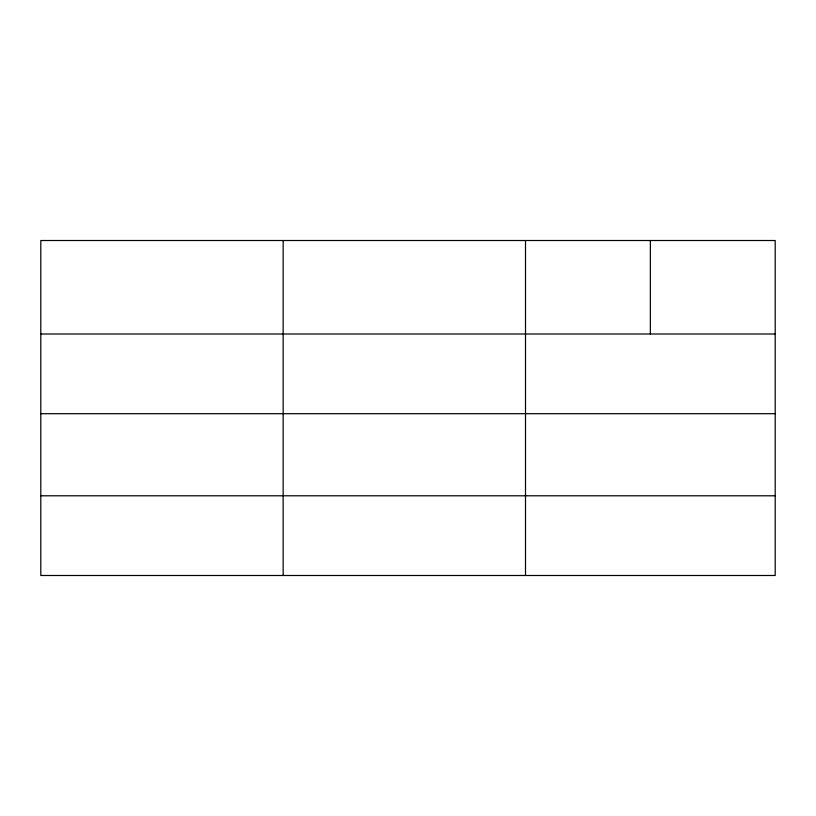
<?xml version="1.0" encoding="UTF-8"?>
<svg xmlns="http://www.w3.org/2000/svg" width="816" height="816" viewBox="0 0 816 816"><rect width="100%" height="100%" fill="white"/><g stroke="black" fill="none" stroke-linecap="round" stroke-linejoin="round"><path stroke-width="1.22" d="M775.2 413.692L775.2 240.516L40.8 240.516L40.8 575.484L775.2 575.484L775.2 413.692L40.8 413.692M40.8 333.999L775.2 333.999M40.8 495.791L775.2 495.791M650.352 240.516L650.352 333.999M525.504 240.516L525.504 575.484M283.152 240.516L283.152 575.484"/></g></svg>
